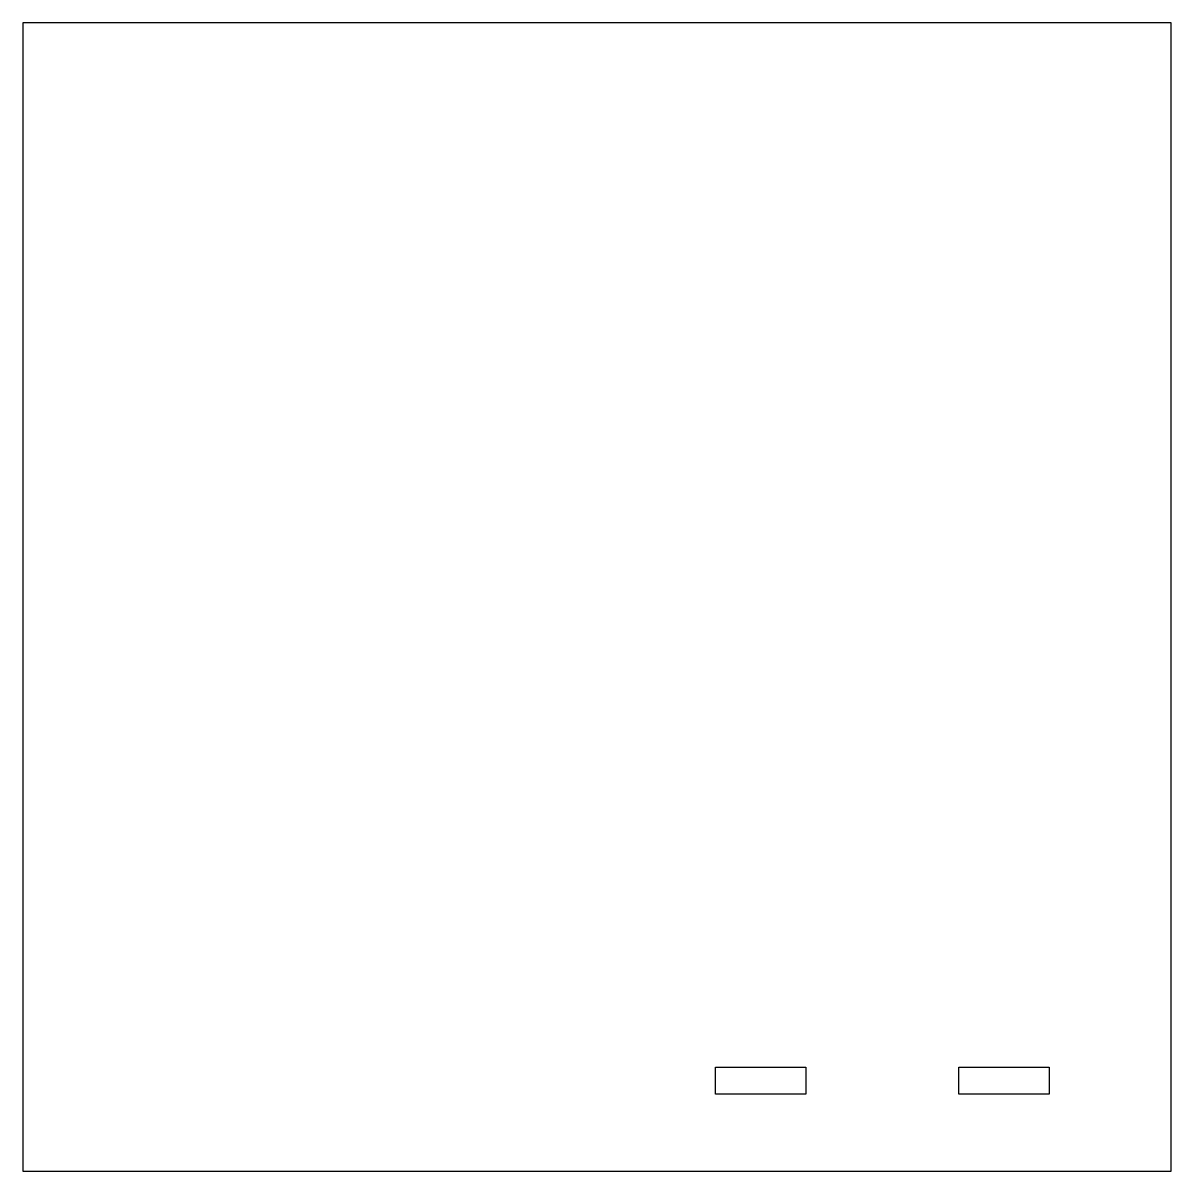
# Model space of a CAD drawing. Header units: millimetres. Extents: x 0 to 127, y 0 to 127.
import ezdxf

# ---------------------------------------------------------------- set-up
doc = ezdxf.new("R2010")
doc.units = ezdxf.units.MM
doc.layers.add('CUT', color=1, linetype='CONTINUOUS')

msp = doc.modelspace()

# ---------------------------------------------------------------- linework, layer by layer
at = {"layer": 'CUT', "color": 1}
for points in [[(0, 0), (127, 0), (127, 127), (0, 127)], [(76.6093, 8.5), (76.6093, 11.5), (86.6093, 11.5), (86.6093, 8.5)], [(103.5131, 8.5), (103.5131, 11.5), (113.5131, 11.5), (113.5131, 8.5)]]:
    msp.add_lwpolyline(points, close=True, dxfattribs=at)

doc.saveas('drawing.dxf')
